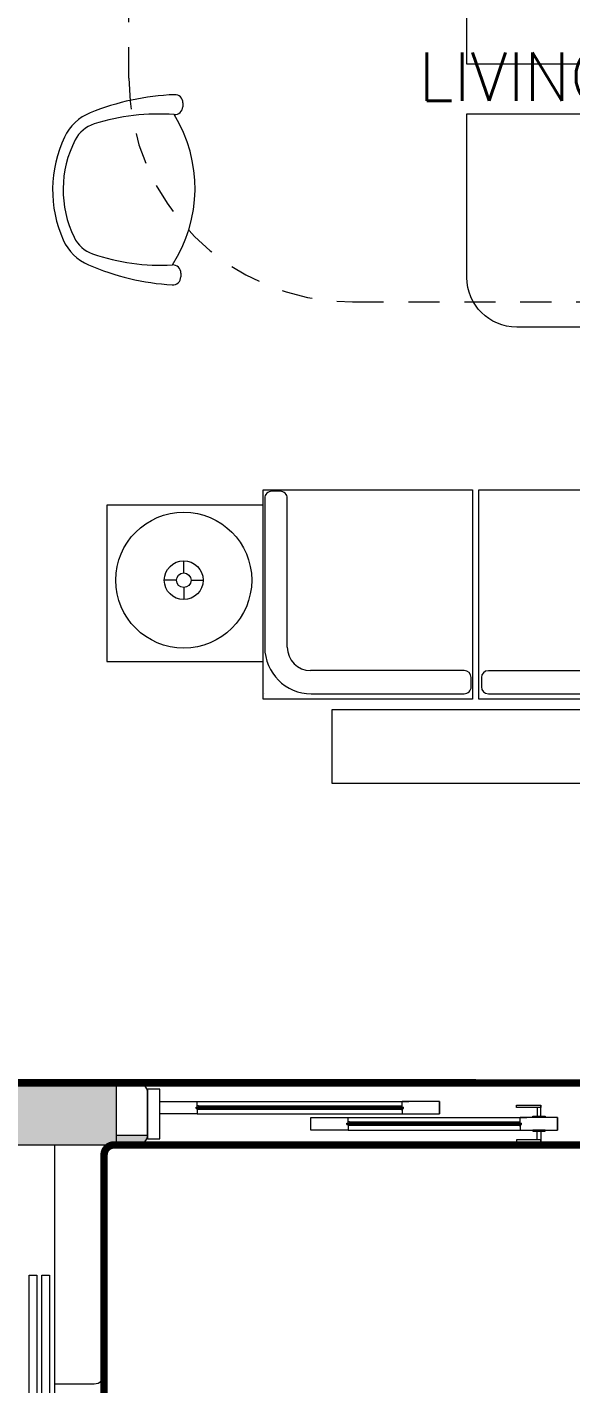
# Model space of a CAD drawing. Header units: metres. Extents: x 14 to 11050, y -346 to 476.
# Drawn here: x 142.66 to 144.85, y -210.63 to -205.17 of the extents above; entities that cross this region are included whole.
import ezdxf

# ---------------------------------------------------------------- set-up
doc = ezdxf.new("R2010")
doc.units = ezdxf.units.M
doc.linetypes.add('0', pattern=[0])
doc.linetypes.add('HIDDEN2', pattern=[0.1875, 0.125, -0.0625])
doc.layers.get('0').update_dxf_attribs({"color": 250, "linetype": '0', "lineweight": 20})
for name, color, linetype, lineweight in [('A-DOOR', 35, 'Continuous', 5), ('A-WALL', 250, 'Continuous', 20), ('baños', 140, 'Continuous', 0), ('Columnas', 7, 'Continuous', 18), ('MOBILIARIOS', 252, 'Continuous', 0), ('piscina', 131, 'Continuous', 0), ('piso', 253, 'Continuous', 0), ('textos', 7, 'Continuous', 0)]:
    doc.layers.add(name, color=color, linetype=linetype, lineweight=lineweight)
doc.layers.add('HATCH', color=8, linetype='Continuous')
doc.layers.add('hatch piso', color=253, linetype='Continuous', lineweight=0, transparency=0.7)
doc.layers.add('RELLENO SECCION', color=8, linetype='Continuous', lineweight=0, transparency=0.4)
doc.layers.add('REVESTIMIENTO EXTERIOR', color=7, linetype='Continuous', lineweight=5, true_color=0xffdebd)
doc.layers.add('Techos 1', color=7, linetype='HIDDEN2', lineweight=9, true_color=0x42391a)
doc.styles.get("Standard").update_dxf_attribs({"font": 'arial.ttf', "height": 0.1875})

# ---------------------------------------------------------------- blocks, each defined once
blk = doc.blocks.new('PL BASE 1N NASAS 09')
at = {"layer": 'HATCH'}
h = blk.add_hatch(dxfattribs=at)
h.set_pattern_fill('AR-CONC', color=256, scale=0.00032)
h.set_pattern_definition([(49.99999999999999, (0, 0), (0.05829909407872129, -0.005100507372448988), [0.006096000000000001, -0.067056]), (355, (0, 0), (-0.01127789485599019, 0.06113819047649125), [0.004876800000000001, -0.05364498693440001]), (100.4514447, (0.00485824224, -0.00042504112), (0.04702119906891305, 0.05603768061190244), [0.005180802816, -0.056988878272]), (46.18420000000001, (0, 0.016256), (0.08674529308548158, -0.01345354493847269), [0.009144000000000001, -0.100584]), (96.63555760999996, (0.007228768000000001, 0.01513488), (0.07596932289648096, 0.07917635987127089), [0.0077712074048, -0.08548339461120001]), (351.1841511700001, (0, 0.016256), (0.07596932290079265, 0.07917635986737045), [0.007315189462400001, -0.0804671142144]), (21, (0.008128, 0.012192), (0.0485166052061224, -0.03272486341986804), [0.006096000000000001, -0.067056]), (326.0000000000001, (0.008128, 0.012192), (0.01977664907124706, 0.05894014915914217), [0.004876800000000001, -0.0536448]), (71.45144499999999, (0.012171050432, 0.009464928031999999), (0.06829325416918917, 0.02621528604348968), [0.005180802816000001, -0.056988780032]), (37.50000000000001, (0, 0), (0.0009883530401893813, 0.027057612439409), [0, -0.05299456, 0, -0.05445760000000001, 0, -0.05384800000000001]), (7.499999999999999, (0, 0), (0.02138229200329784, 0.03205778394179824), [0, -0.03104896, 0, -0.05177536000000001, 0, -0.0205232]), (327.5, (-0.01812544, 0), (0.04338899045339885, -0.001833198077655502), [0, -0.02032, 0, -0.06339840000000001, 0, -0.0841248]), (317.5, (-0.02625344, 0), (0.04740133804352578, 0.00813647713066657), [0, -0.026416, 0, -0.04210304, 0, -0.0597408])])
h.paths.add_polyline_path([(-99.68118830628259, -48.58421880320637), (-99.93118830628333, -48.58421880320637), (-99.93118830628345, -49.48879643551797), (-98.78107123368187, -49.48879643551797), (-98.78107123368187, -49.23879643551797), (-99.6811883062644, -49.23879643551803)])
at = {"layer": 'RELLENO SECCION', "true_color": 0xc7c8ca}
h = blk.add_hatch(color=9, dxfattribs=at)
h.dxf.hatch_style = 1
edge = h.paths.add_edge_path()
edge.add_arc((-98.69605024495793, -49.44888618100047), 0.04002948853088027, 269.7937312357839, 358.7066360886235)
edge.add_line((-98.65603095472783, -49.44978970826753), (-98.78107123368187, -49.44978458801107))
edge.add_line((-98.78107123368187, -49.44978458801107), (-98.78105677736694, -49.48878986146745))
edge.add_line((-98.78105677736694, -49.48878986146745), (-98.69619435357058, -49.48891541013059))
at = {"layer": 'A-DOOR'}
for p, q in [((-98.606101849496, -49.31404825560571), (-98.45610148953985, -49.31404830396821)), ((-98.60610184362135, -49.36404825560567), (-98.606101849496, -49.31404825560571)), ((-98.60609686461524, -49.3140482556059), (-98.45609650465909, -49.31404830396839)), ((-98.60609685874059, -49.36404825560585), (-98.60609686461524, -49.3140482556059)), ((-98.45610148953985, -49.31404829507699), (-97.60492685690527, -49.31404826080802)), ((-98.45610148360284, -49.33654830283433), (-98.45610148953985, -49.31404830396821)), ((-98.45110148360278, -49.33178609741105), (-98.45610148360278, -49.33178609741105)), ((-98.45609650465909, -49.31404829507717), (-97.6049218720245, -49.31404826080821)), ((-98.45609649872208, -49.33654830283452), (-98.45609650465909, -49.31404830396839)), ((-98.45109649872202, -49.33178609741124), (-98.45609649872202, -49.33178609741124)), ((-98.45110148947744, -49.33178609796721), (-97.63610202366182, -49.33178604874979)), ((-98.45110148360278, -49.33178609741105), (-98.45110148360278, -49.33654830283433)), ((-98.45109650459668, -49.3317860979674), (-97.63609703878106, -49.33178604874998)), ((-98.45109649872202, -49.33178609741124), (-98.45109649872202, -49.33654830283452)), ((-97.63610202366182, -49.33178609741105), (-97.63110202366182, -49.33178609741105)), ((-97.63610202366182, -49.33178609741105), (-97.63610202366182, -49.33654830283433)), ((-97.63609703878106, -49.33178609741124), (-97.63109703878106, -49.33178609741124)), ((-97.63609703878106, -49.33178609741124), (-97.63609703878106, -49.33654830283452)), ((-97.4811016577686, -49.31404825560571), (-97.63110201772476, -49.31404830396821)), ((-97.63110202366177, -49.33654830283433), (-97.63110201772476, -49.31404830396821)), ((-97.63109703878101, -49.33654830283452), (-97.631097032844, -49.31404830396839)), ((-97.48109667288784, -49.3140482556059), (-97.631097032844, -49.31404830396839)), ((-97.48110166951786, -49.31404825200775), (-97.4811016636432, -49.36404823705925)), ((-97.48110166364326, -49.36404825560567), (-97.4811016577686, -49.31404825560571)), ((-97.4810966846371, -49.31404825200794), (-97.48109667876244, -49.36404823705944)), ((-97.4810966787625, -49.36404825560585), (-97.48109667288784, -49.3140482556059)), ((-97.07360201494912, -49.37364862698877), (-97.07360201494912, -49.32890904365541)), ((-97.07359703006836, -49.37364862698895), (-97.07359703006836, -49.3289090436556)), ((-98.4561014836652, -49.36404830396827), (-98.60610184362135, -49.36404825560567)), ((-98.45609649878443, -49.36404830396846), (-98.60609685874059, -49.36404825560585)), ((-98.46110148360277, -49.34154830283433), (-98.46110148360277, -49.33654830283433)), ((-98.4611014835432, -49.33654830283433), (-97.62610202366183, -49.33654830283433)), ((-98.4611014835432, -49.34154830283433), (-97.62610202366183, -49.34154830283433)), ((-98.46109649872201, -49.34154830283451), (-98.46109649872201, -49.33654830283452)), ((-98.46109649866244, -49.33654830283452), (-97.62609703878107, -49.33654830283452)), ((-98.46109649866244, -49.34154830283451), (-97.62609703878107, -49.34154830283451)), ((-98.45610184362137, -49.36404830396827), (-97.60492721098679, -49.36404826951366)), ((-98.45610148360284, -49.34154830283433), (-98.45610148360284, -49.36404830396827)), ((-98.45110148360278, -49.3463105082576), (-98.45610148360278, -49.3463105082576)), ((-98.45609685874061, -49.36404830396846), (-97.60492222610603, -49.36404826951384)), ((-98.45609649872208, -49.34154830283451), (-98.45609649872208, -49.36404830396846)), ((-98.45109649872202, -49.34631050825779), (-98.45609649872202, -49.34631050825779)), ((-98.45110148360278, -49.3463105082576), (-98.45110148360278, -49.34154830283433)), ((-97.63610202366182, -49.34631045962192), (-98.45110148360278, -49.3463105082576)), ((-98.45109649872202, -49.34631050825779), (-98.45109649872202, -49.34154830283451)), ((-97.63609703878106, -49.3463104596221), (-98.45109649872202, -49.34631050825779)), ((-97.99846787724653, -49.37864860279774), (-97.84846751729037, -49.37864865116023)), ((-97.99846787137187, -49.42864860279769), (-97.99846787724653, -49.37864860279774)), ((-97.99846289236577, -49.37864860279792), (-97.84846253240961, -49.37864865116042)), ((-97.99846288649111, -49.42864860279788), (-97.99846289236577, -49.37864860279792)), ((-97.84846751729037, -49.37864864226901), (-97.12992703394606, -49.37864860800005)), ((-97.84846751135336, -49.40114865002636), (-97.84846751729037, -49.37864865116023)), ((-97.84846253240961, -49.3786486422692), (-97.1299220490653, -49.37864860800023)), ((-97.8484625264726, -49.40114865002654), (-97.84846253240961, -49.37864865116042)), ((-97.63610202366182, -49.3463105082576), (-97.63610202366182, -49.34154830283433)), ((-97.63610202366182, -49.3463105082576), (-97.63110202366182, -49.3463105082576)), ((-97.63609703878106, -49.34631050825779), (-97.63609703878106, -49.34154830283451)), ((-97.63609703878106, -49.34631050825779), (-97.63109703878106, -49.34631050825779)), ((-97.63110202366177, -49.34154830283433), (-97.63110202366177, -49.36404830396827)), ((-97.63110202359941, -49.36404830396827), (-97.48110166364326, -49.36404825560567)), ((-97.63109703878101, -49.34154830283451), (-97.63109703878101, -49.36404830396846)), ((-97.63109703871865, -49.36404830396846), (-97.4810966787625, -49.36404825560585)), ((-97.62610202366183, -49.34154830283433), (-97.62610202366183, -49.33654830283433)), ((-97.62609703878107, -49.34154830283451), (-97.62609703878107, -49.33654830283452)), ((-97.15610220070256, -49.40114865002636), (-97.15610219476555, -49.37864865116023)), ((-97.0061018348094, -49.37864860279774), (-97.15610219476555, -49.37864865116023)), ((-97.1560972158218, -49.40114865002654), (-97.15609720988479, -49.37864865116042)), ((-97.00609684992864, -49.37864860279792), (-97.15609720988479, -49.37864865116042)), ((-97.08860201503761, -49.33856504238821), (-97.08860201503761, -49.37364862699019)), ((-97.08859703015685, -49.3385650423884), (-97.08859703015685, -49.37364862699037)), ((-97.00610184655865, -49.37864859919978), (-97.006101840684, -49.42864858425128)), ((-97.00610184068405, -49.42864860279769), (-97.0061018348094, -49.37864860279774)), ((-97.00609686167789, -49.37864859919996), (-97.00609685580324, -49.42864858425146)), ((-97.00609685580329, -49.42864860279788), (-97.00609684992864, -49.37864860279792)), ((-97.84846751141572, -49.4286486511603), (-97.99846787137187, -49.42864860279769)), ((-97.84846252653496, -49.42864865116049), (-97.99846288649111, -49.42864860279788)), ((-97.8534675113533, -49.40614865002635), (-97.8534675113533, -49.40114865002636)), ((-97.85346751129373, -49.40114865002636), (-97.15110220070262, -49.40114865002636)), ((-97.85346751129373, -49.40614865002635), (-97.15110220070262, -49.40614865002635)), ((-97.85346252647254, -49.40614865002654), (-97.85346252647254, -49.40114865002654)), ((-97.85346252641297, -49.40114865002654), (-97.15109721582186, -49.40114865002654)), ((-97.85346252641297, -49.40614865002654), (-97.15109721582186, -49.40614865002654)), ((-97.8484678713719, -49.4286486511603), (-97.12992738802758, -49.42864861670569)), ((-97.84346751135331, -49.39638644460308), (-97.8484675113533, -49.39638644460308)), ((-97.84846751135336, -49.40614865002635), (-97.84846751135336, -49.4286486511603)), ((-97.84346751135331, -49.41091085544963), (-97.8484675113533, -49.41091085544963)), ((-97.84846288649113, -49.42864865116049), (-97.12992240314682, -49.42864861670587)), ((-97.84346252647255, -49.39638644460327), (-97.84846252647255, -49.39638644460327)), ((-97.8484625264726, -49.40614865002654), (-97.8484625264726, -49.42864865116049)), ((-97.84346252647255, -49.41091085544981), (-97.84846252647255, -49.41091085544981)), ((-97.84346751722796, -49.39638644515924), (-97.16110220070262, -49.39638639594182)), ((-97.84346751135331, -49.39638644460308), (-97.84346751135331, -49.40114865002636)), ((-97.84346751135331, -49.41091085544963), (-97.84346751135331, -49.40614865002635)), ((-97.16110220070262, -49.41091080681394), (-97.84346751135331, -49.41091085544963)), ((-97.8434625323472, -49.39638644515942), (-97.16109721582185, -49.396386395942)), ((-97.84346252647255, -49.39638644460327), (-97.84346252647255, -49.40114865002654)), ((-97.84346252647255, -49.41091085544981), (-97.84346252647255, -49.40614865002654)), ((-97.16109721582185, -49.41091080681413), (-97.84346252647255, -49.41091085544981)), ((-97.16110220070262, -49.39638644460308), (-97.15610220070262, -49.39638644460308)), ((-97.16110220070262, -49.39638644460308), (-97.16110220070262, -49.40114865002636)), ((-97.16110220070262, -49.41091085544963), (-97.16110220070262, -49.40614865002635)), ((-97.16110220070262, -49.41091085544963), (-97.15610220070262, -49.41091085544963)), ((-97.16109721582185, -49.39638644460327), (-97.15609721582186, -49.39638644460327)), ((-97.16109721582185, -49.39638644460327), (-97.16109721582185, -49.40114865002654)), ((-97.16109721582185, -49.41091085544981), (-97.16109721582185, -49.40614865002654)), ((-97.16109721582185, -49.41091085544981), (-97.15609721582186, -49.41091085544981)), ((-97.15610220070256, -49.40614865002635), (-97.15610220070256, -49.4286486511603)), ((-97.1561022006402, -49.4286486511603), (-97.00610184068405, -49.42864860279769)), ((-97.1560972158218, -49.40614865002654), (-97.1560972158218, -49.42864865116049)), ((-97.15609721575944, -49.42864865116049), (-97.00609685580329, -49.42864860279788)), ((-97.15110220070262, -49.40614865002635), (-97.15110220070262, -49.40114865002636)), ((-97.15109721582186, -49.40614865002654), (-97.15109721582186, -49.40114865002654)), ((-97.08860201503761, -49.4687321410629), (-97.08860201503761, -49.43364855646087)), ((-97.08859703015685, -49.46873214106309), (-97.08859703015685, -49.43364855646105)), ((-97.07360201494912, -49.43364855646229), (-97.07360201494912, -49.4783881397957)), ((-97.07359703006836, -49.43364855646247), (-97.07359703006836, -49.47838813979588))]:
    blk.add_line(p, q, dxfattribs=at)
for points in [[(-98.60610184362135, -49.26405496378254), (-98.65610184362136, -49.26405496378254), (-98.65610184362136, -49.46405496378247), (-98.60610184362135, -49.46405496378247)], [(-98.60609685874059, -49.26405496378273), (-98.6560968587406, -49.26405496378273), (-98.6560968587406, -49.46405496378266), (-98.60609685874059, -49.46405496378266)], [(-99.10185211654857, -50.01227761068533), (-99.10185211654857, -51.00677761068533), (-99.13213883395997, -51.00677761068533), (-99.13213883395997, -50.01227761068533)], [(-99.0510294373463, -50.01227761068533), (-99.0510294373463, -51.00677761068533), (-99.0813161547577, -51.00677761068533), (-99.0813161547577, -50.01227761068533)]]:
    blk.add_lwpolyline(points, close=True, dxfattribs=at)
at = {"layer": 'A-DOOR', "color": 7}
for points in [[(-97.07360201494957, -49.32890904365524), (-97.07360201494957, -49.33854552381189), (-97.17091716575884, -49.33854552381189), (-97.17091716575884, -49.32890904365524)], [(-97.07359703006881, -49.32890904365543), (-97.07359703006881, -49.33854552381207), (-97.17091218087808, -49.33854552381207), (-97.17091218087808, -49.32890904365543)], [(-97.05636243145413, -49.37864862697899), (-97.10584159812082, -49.37864862697899), (-97.10584159812286, -49.37364862698178), (-97.05636243145618, -49.37364862698178)], [(-97.05635744657337, -49.37864862697917), (-97.10583661324006, -49.37864862697917), (-97.1058366132421, -49.37364862698196), (-97.05635744657542, -49.37364862698196)], [(-97.05636243145413, -49.42864855647207), (-97.10584159812082, -49.42864855647207), (-97.10584159812286, -49.43364855646928), (-97.05636243145618, -49.43364855646928)], [(-97.05635744657337, -49.42864855647225), (-97.10583661324006, -49.42864855647225), (-97.1058366132421, -49.43364855646946), (-97.05635744657542, -49.43364855646946)], [(-97.07360201494957, -49.47838813979587), (-97.07360201494957, -49.46875165963922), (-97.17091716575884, -49.46875165963922), (-97.17091716575884, -49.47838813979587)], [(-97.07359703006881, -49.47838813979605), (-97.07359703006881, -49.46875165963941), (-97.17091218087808, -49.46875165963941), (-97.17091218087808, -49.47838813979605)]]:
    blk.add_lwpolyline(points, close=True, dxfattribs=at)
at = {"layer": 'A-WALL'}
for p, q in [((-98.78107123368187, -49.23872339342607), (-98.69601903471832, -49.23880601187388)), ((-98.65603136606373, -49.44978959317095), (-98.65602235587757, -49.278806011736)), ((-99.0310712337411, -49.48879643551797), (-99.03107123374099, -50.44967998711934)), ((-98.78107123368187, -49.44978458801107), (-98.65603094934924, -49.44978970826775)), ((-98.78107123368187, -49.48879643551797), (-98.69620880827125, -49.48890879780037)), ((-98.83107123374108, -49.52878321407285), (-98.8310712337415, -50.4096799871194)), ((-99.03107123374133, -50.44967998711934), (-98.87107123374152, -50.44967998711938))]:
    blk.add_line(p, q, dxfattribs=at)
for centre, start, end in [((-98.69602235587757, -49.278806011736), 0, 89.99524278979113), ((-98.79107123374108, -49.52878321407285), 89.8729143403427, 179.9999999999735), ((-98.69603136606374, -49.44890919137904), 269.7458319263897, 0), ((-98.8710712337415, -50.40967998711938), 269.9999999999843, 359.9999999999735)]:
    blk.add_arc(centre, 0.04, start, end, dxfattribs=at)
at = {"layer": 'Columnas'}
blk.add_lwpolyline([(-99.68118830628259, -48.58421880320637), (-99.93118830628333, -48.58421880320637), (-99.93118830628345, -49.48879643551797), (-98.78107123368187, -49.48879643551797), (-98.78107123368187, -49.23879643551797), (-99.6811883062644, -49.23879643551803), (-99.68118830628259, -48.58421880320637)], dxfattribs=at)
at = {"layer": 'piscina', "const_width": 0.004}
for points in [[(-98.46110148360277, -49.33904830283427), (-97.62610202366183, -49.33904828632956)], [(-98.46109649872201, -49.33904830283446), (-97.62609703878107, -49.33904828632974)], [(-97.8534675113533, -49.4036486500263), (-97.15110220070262, -49.40364863352158)], [(-97.85346252647254, -49.40364865002648), (-97.15109721582186, -49.40364863352177)]]:
    blk.add_lwpolyline(points, dxfattribs=at)
at = {"layer": 'piso'}
blk.add_line((-99.03107123374099, -50.44967998711974), (-99.03107123374099, -54.04967998712061), dxfattribs=at)
at = {"layer": 'Techos 1'}
for p, q in [((-98.7310712337413, -45.19773139854667), (-98.7310712337413, -41.24971880325265)), ((-97.83107123374141, -46.09773139854678), (-95.48107123374099, -46.09773139854678))]:
    blk.add_line(p, q, dxfattribs=at)
blk.add_arc((-97.83107123374141, -45.19773139854678), 0.9, 180, 270, dxfattribs=at)
at = {"layer": 'baños', "linetype": 'Continuous'}
for tag, p in [('TRADENAME', (-121.6562016750018, -54.82733454534268)), ('MODELNUMBER', (-121.6562016749461, -54.82729221336881)), ('PRODUCT', (-121.6562016750575, -54.82737687731678)), ('MATERIAL', (-121.6562016751134, -54.82741920929088))]:
    blk.add_attdef(tag, p, '', height=2.5399184405861e-05, rotation=359.9999244952277, dxfattribs=at)
at = {"layer": 'textos', "insert": (-97.69968022504122, -45.28877735859898), "char_height": 0.195, "width": 3.404876511770499, "attachment_point": 7}
blk.add_mtext('{\\Fromans|c0; LIVING ROOM}', dxfattribs=at)
blk = doc.blocks.new('A$Ce5805d30')
at = {"layer": 'MOBILIARIOS'}
for p, q in [((0.5483206930186668, 0.5483204682521006, -0.3418091343978371), (2.472166329425818e-07, 0.5483204682521006, -0.3418091343978371)), ((2.472166329425818e-07, 0.5483204682521006, -0.3418091343978371), (2.472166329425818e-07, 2.245006669454597e-08, -0.3418091343978371)), ((0.5483206930186668, 2.245006669454597e-08, -0.3418091343978371), (0.5483206930186668, 0.5483204682521006, -0.3418091343978371)), ((0.263453916512816, 0.2954363413168153, -0.3418091343978371), (0.263453916512816, 0.3379780323409136, -0.3418091343978371)), ((0.2379289018983286, 0.2699113267023279, -0.3418091343978371), (0.1953872108742303, 0.2699113267023279, -0.3418091343978371)), ((0.263453916512816, 0.2443863120878689, -0.3418091343978371), (0.263453916512816, 0.2018446210637563, -0.3418091343978371)), ((0.288978931127275, 0.2699113267023279, -0.3418091343978371), (0.3315206221514018, 0.2699113267023279, -0.3418091343978371)), ((2.472166329425818e-07, 2.245006669454597e-08, -0.3418091343978371), (0.5483206930186668, 2.245006669454597e-08, -0.3418091343978371))]:
    blk.add_line(p, q, dxfattribs=at)
for radius in [0.238233469735058, 0.06806670563858801, 0.0255250146144705]:
    blk.add_circle((0.263453916512816, 0.2699113267023279, -0.3418091343978371), radius, dxfattribs=at)
blk = doc.blocks.new('PL MUEBLES 1N NASAS 09')
at = {"layer": 'hatch piso'}
h = blk.add_hatch(dxfattribs=at)
h.set_pattern_fill('AR-BRSTD', color=256, scale=0.002, angle=-90.00000000000001)
h.set_pattern_definition([(270, (32.50438192473212, 232.0100725299642), (0.1354836, -2.178742458197296e-17), []), (0, (32.50438192473212, 232.0100725299642), (0.1354836, 0.2032), [0.1354836, -0.1354836])])
h.paths.add_polyline_path([(77.64229406997623, 53.25491652137001), (75.08047333544067, 53.25491652137001), (75.08047333544044, 47.44807486002907), (74.08047333542248, 47.44807486007264), (74.08047333544073, 53.25357486007555), (64.20552944245787, 53.25357486007555), (64.20552944245782, 52.9535748600422), (68.88047333544063, 52.95357486001596), (68.880473335447, 32.95357486002914), (64.20554418686284, 32.95357486002335), (64.20554418684607, 32.65357486003462), (74.0804733354226, 32.65357486001759), (74.08047333543175, 38.45357486005076), (75.0804733354496, 38.45357486000719), (75.08047333544044, 32.65491652136998), (77.64229406997623, 32.65491652136998)])
h.paths.add_polyline_path([(72.26297461204848, 46.10878603823181), (72.26297461204848, 45.65878603823199), (72.68813298355411, 45.65878603823199), (72.68813298355411, 44.65878603823199), (70.08813298355398, 44.65878603823199), (70.08813298355398, 45.65878603823199), (70.50487204015616, 45.65878603823199), (70.50487204015616, 46.10878603823181)], flags=16)
h.paths.add_polyline_path([(70.19505878956664, 48.59953696519079), (70.19505878956664, 49.59953696519079), (71.89505878956669, 49.59953696519079), (71.89505878956669, 48.59953696519079)], flags=16)
edge = h.paths.add_edge_path(flags=16)
edge.add_arc((73.38047333544063, 47.14807486002934), 0.1000000000000227, 90, 180, ccw=False)
edge.add_line((73.38047333544063, 47.24807486002936), (73.78047333544049, 47.24807486002936))
edge.add_arc((73.78047333544055, 47.14807486002928), 0.1000000000000796, 3.26281224261038e-11, 90.00000000003263, ccw=False)
edge.add_line((73.88047333544063, 47.14807486002934), (73.8804733354406, 46.89807486002937))
edge.add_arc((73.78047333544062, 46.89807486002935), 0.0999999999999801, -90.00000000000819, 8.185452315956354e-12, ccw=False)
edge.add_line((73.7804733354406, 46.79807486002937), (73.38047333544051, 46.79807486002937))
edge.add_arc((73.38047333544048, 46.89807486002937), 0.09999999999999432, 180, 270.00000000001626, ccw=False)
edge.add_line((73.28047333544049, 46.89807486002937), (73.2804733354406, 47.14807486002934))
edge = h.paths.add_edge_path(flags=16)
edge.add_arc((71.0742145383112, 50.00336760197825), 0.25, 0, 360)
edge = h.paths.add_edge_path(flags=16)
edge.add_ellipse((71.53813297908363, 43.9233636517568), major_axis=(0.7999549386161108, 0.008490947165668672), ratio=0.4192585178968346, start_angle=0, end_angle=360)
h.paths.add_polyline_path([(72.68813298355411, 44.30739295435234), (73.48813298360068, 44.30739295435234), (73.48813298360068, 43.50739295430577), (72.68813298355411, 43.50739295430577)], flags=16)
h.paths.add_polyline_path([(70.08813298355398, 44.30739295435234), (70.08813298355398, 43.50739295430577), (69.28813298350741, 43.50739295430577), (69.28813298350741, 44.30739295435234)], flags=16)
h.paths.add_polyline_path([(70.19505878956664, 50.40719823876572), (70.19505878956664, 51.40719823876572), (71.89505878956669, 51.40719823876572), (71.89505878956669, 50.40719823876572)], flags=16)
edge = h.paths.add_edge_path(flags=16)
edge.add_ellipse((71.53813297908363, 41.98370843603601), major_axis=(0.7999549386161108, -0.008490947165668672), ratio=0.4192585178968346, start_angle=0, end_angle=360, ccw=False)
h.paths.add_polyline_path([(72.68813298355411, 42.39967913348704), (73.48813298360068, 42.39967913348704), (73.48813298360068, 41.59967913344047), (72.68813298355411, 41.59967913344047)], flags=16)
h.paths.add_polyline_path([(70.08813298355398, 42.39967913348704), (70.08813298355398, 41.59967913344047), (69.28813298350741, 41.59967913344047), (69.28813298350741, 42.39967913348704)], flags=16)
edge = h.paths.add_edge_path(flags=16)
edge.add_line((73.28047333544072, 52.59594413940195), (73.28047333544063, 52.84594413940189))
edge.add_arc((73.38047333544061, 52.84594413940191), 0.0999999999999801, 89.99999999999193, 180.0000000000081, ccw=False)
edge.add_line((73.38047333544063, 52.94594413940189), (73.78047333544072, 52.94594413940189))
edge.add_arc((73.78047333544069, 52.84594413940195), 0.09999999999993747, -3.26281224261038e-11, 89.99999999998369, ccw=False)
edge.add_line((73.88047333544063, 52.84594413940189), (73.88047333544071, 52.59594413940195))
edge.add_arc((73.78047333544073, 52.59594413940194), 0.0999999999999801, -90.00000000000819, 8.185452315956354e-12, ccw=False)
edge.add_line((73.78047333544072, 52.49594413940196), (73.38047333544063, 52.49594413940196))
edge.add_arc((73.38047333544066, 52.59594413940189), 0.09999999999993747, 179.9999999999674, 269.99999999998374, ccw=False)
h.paths.add_polyline_path([(72.68813298355411, 41.24828604956082), (72.68813298355411, 40.24828604956082), (72.26297461204848, 40.24828604956082), (72.26297461204848, 39.798286049561), (70.50487204015616, 39.798286049561), (70.50487204015616, 40.24828604956082), (70.08813298355398, 40.24828604956082), (70.08813298355398, 41.24828604956082)], flags=16)
edge = h.paths.add_edge_path(flags=16)
edge.add_line((73.38047333544051, 39.0989972277639), (73.7804733354406, 39.0989972277639))
edge.add_arc((73.78047333544063, 38.99899722776391), 0.09999999999999432, 0, 90.00000000001631, ccw=False)
edge.add_line((73.88047333544063, 38.99899722776391), (73.88047333544051, 38.74899722776394))
edge.add_arc((73.78047333544049, 38.74899722776394), 0.1000000000000227, -90, 0, ccw=False)
edge.add_line((73.78047333544049, 38.64899722776391), (73.38047333544063, 38.64899722776391))
edge.add_arc((73.38047333544057, 38.74899722776399), 0.1000000000000796, 180.0000000000326, 270.00000000003257, ccw=False)
edge.add_line((73.28047333544049, 38.74899722776394), (73.2804733354406, 38.99899722776391))
edge.add_arc((73.38047333544057, 38.99899722776394), 0.0999999999999659, 90.00000000003263, 180.0000000000163, ccw=False)
edge = h.paths.add_edge_path(flags=0)
edge.add_line((70.48365891830525, 36.79522317820329), (70.4398800839295, 36.82292017399391))
edge.add_line((70.4398800839295, 36.82292017399391), (70.4131478727083, 36.78066631164694))
edge.add_line((70.4131478727083, 36.78066631164694), (70.32864014801484, 36.83413073408965))
edge.add_arc((70.19497909190825, 36.62286142235588), 0.2499999999999819, 57.68021319181359, 237.6802131918136)
edge.add_line((70.06131803580166, 36.41159211062211), (70.14582576049537, 36.3581276881792))
edge.add_line((70.14582576049537, 36.3581276881792), (70.11909354927406, 36.3158738258324))
edge.add_line((70.11909354927406, 36.3158738258324), (70.1731394557655, 36.28168129270685))
edge.add_arc((71.25621804709692, 35.97743506840928), 1.124999999999911, 133.3709649465783, 164.3094841489595, ccw=False)
edge = h.paths.add_edge_path(flags=16)
edge.add_arc((70.00419201307986, 35.98652027748952), 0.2909391300207996, 89.2588743430332, 335.97933893623923, ccw=False)
edge.add_line((70.00795522989785, 36.27743506841023), (70.1079552298981, 36.2774350684102))
edge.add_line((70.1079552298981, 36.2774350684102), (70.1079552298981, 36.22743506841022))
edge.add_line((70.1079552298981, 36.22743506841022), (70.00795522989739, 36.22743506841022))
edge.add_arc((70.00795522989732, 35.97743506841022), 0.25, 89.99999999998371, 269.9999999999902)
edge.add_line((70.00795522989728, 35.72743506841022), (70.10795522989741, 35.72743506841022))
edge.add_line((70.10795522989741, 35.72743506841022), (70.10795522989719, 35.67743506841012))
edge.add_line((70.10795522989719, 35.67743506841012), (70.17985118550013, 35.67743506841003))
edge.add_line((70.17985118550013, 35.67743506841003), (70.11909354927406, 35.63899631098781))
edge.add_line((70.11909354927406, 35.63899631098781), (70.14582576049537, 35.59674244864101))
edge.add_line((70.14582576049537, 35.59674244864101), (70.06131803580149, 35.54327802619801))
edge.add_arc((70.19497909190824, 35.33200871446432), 0.2499999999999934, 122.3197868082271, 302.3197868081512)
edge.add_line((70.3286401480147, 35.12073940273046), (70.4131478727083, 35.17420382517327))
edge.add_line((70.4131478727083, 35.17420382517327), (70.4398800839295, 35.1319499628263))
edge.add_line((70.4398800839295, 35.1319499628263), (70.35537235923601, 35.07848554038364))
edge.add_arc((70.18980004316087, 35.32865709781886), 0.3000000000000866, 211.2742799023337, 303.49798923904575, ccw=False)
edge.add_arc((70.28470962891768, 34.84717721287504), 0.4790926908531943, -37.75931426553501, 137.1634994422355, ccw=False)
edge.add_arc((70.6181354084435, 34.76621458644701), 0.2171929796369701, 282.0494044415422, 481.7281917725827)
edge.add_line((70.5039157446194, 34.95094860821749), (70.54397861828869, 35.04257265611608))
edge.add_line((70.54397861828869, 35.04257265611608), (70.58979064223826, 35.02254121928166))
edge.add_line((70.58979064223826, 35.02254121928166), (70.54972776856889, 34.93091717138276))
edge.add_arc((70.78995102193791, 34.85629014508434), 0.2515480163176458, -29.977208623414526, 162.7422291662654, ccw=False)
edge.add_line((71.00784800806281, 34.73060280303662), (71.04791088173232, 34.82222685093558))
edge.add_line((71.04791088173232, 34.82222685093558), (71.09372290568177, 34.80219541410091))
edge.add_line((71.09372290568177, 34.80219541410091), (71.12252649154783, 34.86806939889908))
edge.add_line((71.12252649154783, 34.86806939889908), (71.1334043820147, 34.79700112235417))
edge.add_line((71.1334043820147, 34.79700112235417), (71.18282877310111, 34.80456614487588))
edge.add_line((71.18282877310111, 34.80456614487588), (71.19795881814392, 34.70571736270335))
edge.add_arc((71.44301081336786, 34.75706609966703), 0.2503740664505842, 5.569938851973177, 191.8346553073248, ccw=False)
edge.add_line((71.69220272900674, 34.78136758791845), (71.67707268396379, 34.88021637009109))
edge.add_line((71.67707268396379, 34.88021637009109), (71.72649707505019, 34.8877813926126))
edge.add_line((71.72649707505019, 34.8877813926126), (71.71561918458355, 34.95884966915656))
edge.add_line((71.71561918458355, 34.95884966915656), (71.76280808590553, 34.90460728698221))
edge.add_line((71.76280808590553, 34.90460728698221), (71.80053091865756, 34.93742478062785))
edge.add_line((71.80053091865756, 34.93742478062785), (71.86616590594875, 34.86197911512375))
edge.add_arc((72.07366298416885, 35.00436117733337), 0.2516499336557487, 47.586710559375774, 214.4574572161482, ccw=False)
edge.add_line((72.24339423346777, 35.19015405157879), (72.17775924617666, 35.26559971708247))
edge.add_line((72.17775924617666, 35.26559971708247), (72.21548207892869, 35.29841721072793))
edge.add_line((72.21548207892869, 35.29841721072793), (72.16120610725665, 35.36080599105202))
edge.add_line((72.16120610725665, 35.36080599105202), (72.23912736835058, 35.33311992811727))
edge.add_line((72.23912736835058, 35.33311992811727), (72.25586750521842, 35.38023434011251))
edge.add_line((72.25586750521842, 35.38023434011251), (72.35009632920836, 35.34675406637668))
edge.add_arc((72.42344946373964, 35.58600269563753), 0.2502410616760513, 67.92434522055379, 252.9545688689378, ccw=False)
edge.add_line((72.5174976978879, 35.81789818632751), (72.42326887389748, 35.85137846006347))
edge.add_line((72.42326887389748, 35.85137846006347), (72.44000901076555, 35.89849287205865))
edge.add_line((72.44000901076555, 35.89849287205865), (72.37226229730521, 35.92256383479929))
edge.add_line((72.37226229730521, 35.92256383479929), (72.44238290461084, 35.93844240095072))
edge.add_line((72.44238290461084, 35.93844240095072), (72.43134016512812, 35.98720773602298))
edge.add_line((72.43134016512812, 35.98720773602298), (72.52887083527327, 36.00929321498855))
edge.add_arc((72.44454272698913, 36.24652703388856), 0.2517759215585634, 95.9500134262143, 289.56847427955125, ccw=False)
edge.add_line((72.41844344044642, 36.49694656571191), (72.32091277030162, 36.47486108674644))
edge.add_line((72.32091277030162, 36.47486108674644), (72.30987003081913, 36.52362642181888))
edge.add_line((72.30987003081913, 36.52362642181888), (72.23974942351259, 36.50774785566722))
edge.add_line((72.23974942351259, 36.50774785566722), (72.2905173696027, 36.55865604834503))
edge.add_line((72.2905173696027, 36.55865604834503), (72.25511329697332, 36.59396258656756))
edge.add_line((72.25511329697332, 36.59396258656756), (72.3257263734188, 36.66477073182679))
edge.add_arc((72.14870601027216, 36.84130342293936), 0.2500000000000276, 315.0790306611175, 495.0790306611176)
edge.add_line((71.97168564712553, 37.01783611405193), (71.90107257068047, 36.94702796879307))
edge.add_line((71.90107257068047, 36.94702796879307), (71.8656684980511, 36.98233450701579))
edge.add_line((71.8656684980511, 36.98233450701579), (71.93628157449609, 37.05314265227432))
edge.add_arc((72.11193890494438, 36.94155232418589), 0.2081054998386675, -66.66126001738809, 147.5733142981679, ccw=False)
edge.add_arc((72.4600398191716, 37.86661616611086), 1.147321265390582, 197.4890942626398, 256.61195041888857, ccw=False)
edge.add_arc((71.34453005339905, 37.22257002107318), 0.3000000000000184, -4.056946773256527, 85.94305322670817, ccw=False)
edge.add_line((71.64377832119357, 37.20134564306127), (71.63670352852301, 37.10159622046302))
edge.add_line((71.63670352852301, 37.10159622046302), (71.58682881722387, 37.10513361679813))
edge.add_line((71.58682881722387, 37.10513361679813), (71.59390360989457, 37.20488303939655))
edge.add_arc((71.3445300533992, 37.22257002107347), 0.2499999999999791, 355.9430532266679, 535.9430532266679)
edge.add_line((71.09515649690383, 37.24025700275038), (71.08808170423293, 37.14050758015145))
edge.add_line((71.08808170423293, 37.14050758015145), (71.0382069929338, 37.14404497648678))
edge.add_line((71.0382069929338, 37.14404497648678), (71.03312050313633, 37.07232917590233))
edge.add_line((71.03312050313633, 37.07232917590233), (70.99907654134853, 37.1356540296149))
edge.add_line((70.99907654134853, 37.1356540296149), (70.9550373091119, 37.11197817643023))
edge.add_line((70.9550373091119, 37.11197817643023), (70.90768560274256, 37.20005664090368))
edge.add_arc((70.41794177396018, 37.58306046093398), 0.6217241703426248, 274.5528404303045, 321.9728396393702, ccw=False)
edge.add_line((70.46729328037719, 36.9632981090582), (70.5146449867463, 36.875219644585))
edge.add_line((70.5146449867463, 36.875219644585), (70.47060575450968, 36.85154379140064))
edge.add_line((70.47060575450968, 36.85154379140064), (70.42325404814054, 36.93962225587381))
edge.add_arc((70.68451263027005, 37.08708056613028), 0.3000000000000281, 117.21733312906969, 209.4410424654766, ccw=False)
edge.add_arc((71.72346180163836, 36.36551926102893), 1.536286398669192, 139.9591478279679, 198.8921358504717)
edge = h.paths.add_edge_path(flags=0)
edge.add_arc((71.25621804708152, 35.9774350684101), 0.6999999999999886, 0, 360)
edge = h.paths.add_edge_path(flags=16)
edge.add_line((73.38047333544063, 33.41112794839165), (73.78047333544049, 33.41112794839165))
edge.add_arc((73.78047333544055, 33.31112794839157), 0.1000000000000796, 3.26281224261038e-11, 90.00000000003263, ccw=False)
edge.add_line((73.88047333544063, 33.31112794839163), (73.88047333544051, 33.06112794839163))
edge.add_arc((73.78047333544049, 33.06112794839163), 0.1000000000000227, -90, 0, ccw=False)
edge.add_line((73.78047333544049, 32.96112794839161), (73.38047333544063, 32.96112794839161))
edge.add_arc((73.38047333544057, 33.06112794839169), 0.1000000000000796, 180.0000000000326, 270.00000000003257, ccw=False)
edge.add_line((73.28047333544049, 33.06112794839163), (73.2804733354406, 33.31112794839163))
edge.add_arc((73.38047333544063, 33.31112794839163), 0.1000000000000227, 90, 180, ccw=False)
h = blk.add_hatch(dxfattribs=at)
h.set_pattern_fill('AR-BRSTD', color=256, scale=0.002, angle=-90.00000000000001)
h.set_pattern_definition([(270, (-8.745879547549919, 232.0100725299206), (0.1354836, -2.178742458197296e-17), []), (0, (-8.745879547549919, 232.0100725299206), (0.1354836, 0.2032), [0.1354836, -0.1354836])])
edge = h.paths.add_edge_path()
edge.add_line((62.33047333544064, 47.2035748600287), (63.19047333544142, 47.20357486002868))
edge.add_arc((63.19047333544059, 47.24357486002868), 0.03999999999999915, 270.000000001201, 359.9999999996845)
edge.add_line((63.23047333544059, 47.24357486002846), (63.23047333544059, 48.41357486002953))
edge.add_arc((63.18897773806795, 48.41295536331393), 0.04150022141499127, 0.8553174987289253, 101.8250659927437)
edge.add_line((63.18047333544064, 48.45357486002975), (54.58047336464126, 48.45357486002946))
edge.add_line((54.58047336464126, 48.45357486002946), (54.58047336464131, 46.95357486002907))
edge.add_line((54.58047336464131, 46.95357486002907), (55.77740539200053, 46.95357486002913))
edge.add_arc((55.87487333544104, 47.0235748600396), 0.1199999999999559, 180.0000000000068, 215.685334718824, ccw=False)
edge.add_line((55.75487333544109, 47.02357486003959), (55.75487333544109, 47.13357486003962))
edge.add_arc((55.87487602653094, 47.13357365549429), 0.1200026910958969, 89.71481122114619, 179.9994248848649, ccw=False)
edge.add_line((55.87547333544109, 47.25357486003959), (55.98652025174397, 47.25356355811859))
edge.add_arc((55.98487333544105, 47.13357486003956), 0.1200000000000361, 0, 89.21363070098681, ccw=False)
edge.add_line((56.10487333544108, 47.13357486003956), (56.10487333544108, 47.02357486003962))
edge.add_arc((55.98487333544109, 47.02357486003961), 0.1199999999999974, -35.68533471860587, 3.410605131648481e-12, ccw=False)
edge.add_line((56.0823412788819, 46.95357486002948), (58.97740539330043, 46.95357486002963))
edge.add_arc((59.07487333674212, 47.02357486003874), 0.1200000000001164, 180.0000000000305, 215.6853347179712, ccw=False)
edge.add_line((58.954873336742, 47.02357486003868), (58.954873336742, 47.13357486003871))
edge.add_arc((59.074873336742, 47.13357486003868), 0.1200000000000045, 90.00000000001359, 179.9999999999831, ccw=False)
edge.add_line((59.07487333674197, 47.25357486003868), (59.18487333674199, 47.25357486003868))
edge.add_arc((59.18567914639191, 47.13443330434819), 0.1191442806917048, 3.235419353208613, 90.38751204635588, ccw=False)
edge.add_line((59.30463351889537, 47.14115765441726), (59.30487333674199, 47.02357486003859))
edge.add_arc((59.18487333674198, 47.02357486003871), 0.1200000000000117, 270.3570302157529, 359.9999999999457, ccw=False)
edge.add_line((59.18562109423803, 46.90357718981661), (59.07487333674206, 46.90357486003869))
edge.add_arc((59.07487333674204, 47.02357486003874), 0.1200000000000472, 248.2843820482097, 270.0000000000102, ccw=False)
edge.add_line((59.03047333544123, 46.9120910500729), (59.03047333544112, 45.0351183765717))
edge.add_arc((59.07547333672138, 44.92387539978307), 0.1200000000000757, 90.00000000000341, 112.02431349642879, ccw=False)
edge.add_line((59.07547333672137, 45.04387539978315), (59.18547333672129, 45.04387539978315))
edge.add_arc((59.18550892370582, 44.92391098676762), 0.119964418293902, -0.016996573434425954, 90.0169965734683, ccw=False)
edge.add_line((59.30547333672135, 44.92387539978316), (59.30547333672135, 44.80837539978319))
edge.add_arc((59.1853928328978, 44.81409186667246), 0.1202164938442897, 270.038368525971, 357.27447562840666, ccw=False)
edge.add_line((59.1854733367213, 44.69387539978315), (59.07547333672142, 44.69387539978315))
edge.add_arc((59.07547333672137, 44.81387539978308), 0.1199999999999264, 247.9756865035205, 270.0000000000237, ccw=False)
edge.add_line((59.03047333544106, 44.70263242299463), (59.03047333544089, 41.2351183765723))
edge.add_arc((59.07547333671999, 41.1238753997835), 0.1199999999998061, 89.9999999999593, 112.0243134958844, ccw=False)
edge.add_line((59.07547333672008, 41.24387539978331), (59.18547333671997, 41.24387539978331))
edge.add_arc((59.18547333672004, 41.12387539978332), 0.1199999999999903, 0, 90.00000000003388, ccw=False)
edge.add_line((59.30547333672003, 41.12387539978332), (59.30547333672004, 41.01387539978333))
edge.add_arc((59.18547333672001, 41.01387539978334), 0.120000000000033, 270.0000000156127, 359.99999999999324, ccw=False)
edge.add_line((59.18547333675271, 40.89387539978331), (59.07547333672007, 40.89387539978331))
edge.add_arc((59.07547333672005, 41.01387539978333), 0.1200000000000188, 180.0000000000136, 270.00000000000676, ccw=False)
edge.add_line((58.95547333672003, 41.0138753997833), (58.95547333672003, 41.12387539978334))
edge.add_arc((59.07547333671909, 41.12387539978343), 0.1199999999990524, 165.6897693792987, 180.0000000000441, ccw=False)
edge.add_line((58.95919674324329, 41.15353604390046), (56.09878595607675, 41.15353604390105))
edge.add_arc((55.98193776904836, 41.11317451782256), 0.1236226176684729, -2.150313453117519, 19.055859682389382, ccw=False)
edge.add_line((56.1054733354205, 41.10853604390087), (56.1054733354205, 41.0040360439009))
edge.add_arc((55.98547333542049, 41.00403604390094), 0.1200000000000117, 270.00000001564325, 359.99999999997965, ccw=False)
edge.add_line((55.98547333545325, 40.88403604390093), (55.87547333545319, 40.88403604390093))
edge.add_arc((55.87547333542054, 41.00403604390096), 0.120000000000033, 180, 270.0000000155924, ccw=False)
edge.add_line((55.7554733354205, 41.00403604390096), (55.7554733354205, 41.11403604390095))
edge.add_arc((55.8754733354207, 41.11403604390087), 0.1200000000001964, 160.7817966358394, 179.9999999999593, ccw=False)
edge.add_line((55.76216071476425, 41.15353604390105), (50.4939172747504, 41.15353604390125))
edge.add_arc((50.38267429744418, 41.10853604390093), 0.1199999999999269, 3.410605131648481e-12, 22.024312837221885, ccw=False)
edge.add_line((50.5026742974441, 41.10853604390093), (50.50267429744412, 40.99853604390089))
edge.add_arc((50.38267429744408, 40.99853604390096), 0.120000000000033, 270.00000000000676, 359.99999999996606, ccw=False)
edge.add_line((50.3826742974441, 40.87853604390093), (50.27267429744417, 40.87853604390093))
edge.add_arc((50.27267429744413, 40.99853604390096), 0.1200000000000259, 180.0000000000373, 270.00000000001694, ccw=False)
edge.add_line((50.15267429744411, 40.99853604390088), (50.15267429744411, 41.10853604390095))
edge.add_arc((50.27267429744406, 41.10853604390095), 0.1199999999999477, 157.975687162782, 180, ccw=False)
edge.add_line((50.16143132013781, 41.15353604390128), (46.43047333544075, 41.15353604390094))
edge.add_line((46.43047333544075, 41.15353604390094), (46.43047333544064, 40.95353604390095))
edge.add_line((46.43047333544064, 40.95353604390095), (44.33047333544016, 40.95353604390101))
edge.add_line((44.33047333544016, 40.95353604390101), (44.33047333544005, 39.39357486002908))
edge.add_arc((44.37047333544005, 39.39357486002908), 0.04000000000000625, 180, 270)
edge.add_line((44.37047333544005, 39.35357486002907), (47.83047333544033, 39.35357486002907))
edge.add_line((47.83047333544033, 39.35357486002907), (47.83047333544062, 38.95357486002915))
edge.add_line((47.83047333544062, 38.95357486002915), (62.33047333543995, 38.95357486002904))
edge.add_line((62.33047333543995, 38.95357486002904), (62.33047333544064, 47.2035748600287))
at = {"layer": 'MOBILIARIOS'}
for p, q in [((63.74763838343119, 42.9062533731908), (63.74745710652689, 42.89088617492394)), ((63.73956051843982, 42.22147693416787), (63.73937924153586, 42.20610973590102)), ((64.07699021947502, 41.31598049091316), (64.07699021947502, 40.71649452592295)), ((64.13944361575835, 41.34405608803093), (64.10506581659291, 41.34405608803093)), ((64.16751921287613, 40.71649452592295), (64.16751921287613, 41.31598049091316)), ((64.87970063198128, 40.62290920219687), (64.2611045366022, 40.62290920219687)), ((64.90777622909917, 40.5573994755888), (64.90777622909917, 40.5948336050791)), ((64.07699021947502, 40.52932387847103), (64.07699021947502, 40.52932387847103)), ((64.26416086692728, 40.52932387847103), (64.87970063198128, 40.52932387847103))]:
    blk.add_line(p, q, dxfattribs=at)
for points in [[(65.09097114097199, 43.91897735840201), (66.24126217247465, 43.91897735840201, -0.414213562373095), (66.44126217247464, 43.71897735840202), (66.44126217247464, 43.06152511153085), (64.890971140972, 43.06152511153085), (64.890971140972, 43.71897735840202, -0.414213562373095)], [(64.890971140972, 42.8615251115308), (66.44126217247464, 42.8615251115308), (66.44126217247464, 42.20407286465963, -0.414213562373095), (66.24126217247465, 42.00407286465964), (65.09097114097199, 42.00407286465964, -0.414213562373095), (64.890971140972, 42.20407286465963)]]:
    blk.add_lwpolyline(points, format="xyb", close=True, dxfattribs=at)
for points in [[(64.07067272698117, 41.34936372386813), (64.91294064051607, 41.34936372386813), (64.91294064051607, 40.50709581033346), (64.07067272698117, 40.50709581033346)], [(64.34894802454477, 40.46598168692356), (66.96656994949939, 40.46598168692356), (66.96656994949939, 40.16848514015022), (64.34894802454477, 40.16848514015022)]]:
    blk.add_lwpolyline(points, close=True, dxfattribs=at)
blk.add_lwpolyline([(66.4358467684255, 40.50709581033346), (64.93848158880809, 40.50709581033346), (64.93848158880809, 41.34936372386813), (66.4358467684255, 41.34936372386813)], dxfattribs=at)
blk.add_lwpolyline([(66.4358467684255, 40.62224588485072), (64.97692370791373, 40.62224588485072, 0.414213562373095), (64.94884811079595, 40.59417028773272), (64.94884811079595, 40.5573994755888, 0.414213562373095), (64.97692370791373, 40.52932387847103), (66.4358467684255, 40.52932387847103)], format="xyb", dxfattribs=at)
for centre, radius, start, end in [((63.75502429296751, 41.92100321970202), 1.019028140337718, 92.32206061682955, 111.9148116380544), ((63.715057004953, 42.9066377146512), 0.0325836453131303, 359.3241500746811, 92.32206061682955), ((63.44766153820137, 42.68502131623109), 0.1955018718787818, 111.914811638051, 154.655884569837), ((63.64574448096982, 42.0227621756169), 0.8386716945802287, 85.44898424466261, 107.7325654039673), ((63.23284977243497, 42.56220546914006), 0.5637600472887991, 326.9071739643792, 31.74112618490692), ((63.71487572804904, 42.89127051638412), 0.0325836453131303, 265.4489842446561, 359.3241500746811), ((63.43000307347461, 42.69744514650711), 0.1303345812525212, 107.7325654039605, 152.7473037004267), ((63.71907329177259, 42.55646980458778), 0.4958180904258283, 154.6558845698224, 203.9924155795477), ((63.70333146265489, 42.55665550076993), 0.4377921111306095, 152.7473037004267, 205.9009964489421), ((63.44470460754258, 42.43435651196069), 0.1955018718787818, 203.9924155795296, 246.7334885113253), ((63.42675798561538, 42.42235269187541), 0.1303345812525212, 205.9009964489421, 250.9157347454076), ((63.65835474197934, 43.09175870361924), 0.8386716945802287, 250.9157347454006, 273.1993159047082), ((63.77000457998781, 43.1909114952689), 1.019028140337718, 246.7334885113112, 266.3262395325418), ((63.70697913996185, 42.22186127562782), 0.0325836453131303, 359.3241500746811, 93.19931590471472), ((63.70679786305766, 42.20649407736119), 0.0325836453131303, 266.3262395325418, 359.3241500746811), ((64.10506581659291, 41.31598049091316), 0.02807559711780361, 90, 180.000000000052), ((64.13944361575835, 41.31598049091316), 0.02807559711780361, 359.9999999999479, 90), ((64.26416086692728, 40.71649452592295), 0.1871706474521943, 180, 270), ((64.2611045366022, 40.71649452592295), 0.09358532372609184, 180, 270), ((64.87970063198128, 40.5948336050791), 0.02807559711780361, 0, 90), ((64.87970063198128, 40.5573994755888), 0.02807559711780361, 270, 5.211020790109826e-11)]:
    blk.add_arc(centre, radius, start, end, dxfattribs=at)
at = {"layer": 'baños'}
blk.add_blockref('PL BASE 1N NASAS 09', (162.2615445691817, 88.20329366328178), dxfattribs=at)
at = {"layer": 'MOBILIARIOS', "xscale": 1.148053469821852, "yscale": 1.148053469821852, "zscale": 1.148053469821852, "rotation": 270}
blk.add_blockref('A$Ce5805d30', (63.44117151082997, 41.28863451193644, 0.3924151627622406), dxfattribs=at)

msp = doc.modelspace()

# ---------------------------------------------------------------- linework, layer by layer
at = {"layer": 'REVESTIMIENTO EXTERIOR', "const_width": 0.03}
msp.add_lwpolyline([(142.1169479002601, -201.4711930439697), (142.1169479002703, -209.3801653952698, 0.4141892439555188), (142.156944579111, -209.4201653951319), (148.0751070278306, -209.4212653882852, 0.4078997575885855), (148.1170649727754, -209.3802042789297), (148.1170649727756, -201.4711930439699)], format="xyb", dxfattribs=at)
msp.add_lwpolyline([(148.1170649727757, -215.0697772533199, -0.4702511033674847), (148.0770649727756, -215.1202384372237), (143.0070649727964, -215.1202384372237, -0.4142135623720546), (142.9670649727963, -215.0802384372238), (142.9670649727964, -209.7102252157787, -0.4069309932670327), (143.0060042688365, -209.6702384372238), (148.0769954783296, -209.6702111001101, -0.4142378836698352), (148.1169987998251, -209.7102110999722)], format="xyb", close=True, dxfattribs=at)

# ---------------------------------------------------------------- block references
msp.add_blockref('PL MUEBLES 1N NASAS 09', (79.53659163735574, -248.3847356649876))

doc.saveas('drawing.dxf')
